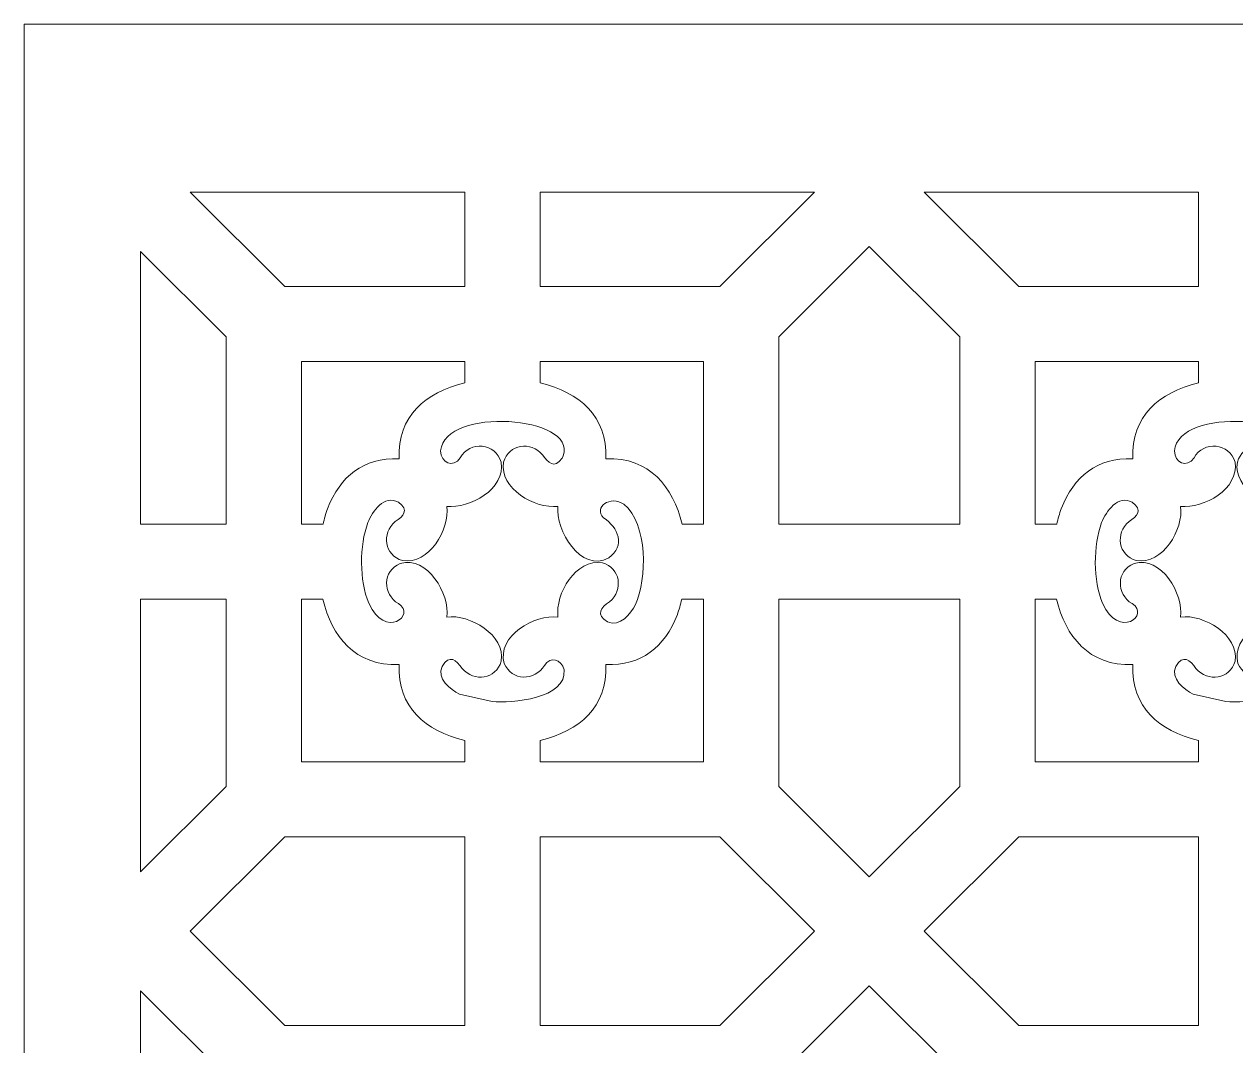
# Model space of a CAD drawing. Header units: centimetres. Extents: x 10.4 to 27.5, y -2.2 to 9.5.
# Drawn here: x 10.447 to 13.422, y 6.99 to 9.5 of the extents above; entities that cross this region are included whole.
import ezdxf

# ---------------------------------------------------------------- set-up
doc = ezdxf.new("R2010")
doc.units = ezdxf.units.CM
doc.header["$MEASUREMENT"] = 0
doc.layers.add('layer 1', color=7, linetype='Continuous')

msp = doc.modelspace()

# ---------------------------------------------------------------- linework, layer by layer
at = {"layer": 'layer 1', "color": 7, "lineweight": 9}
for points, knots in [([(10.44674, 9.5), (10.44674, 9.5), (16.39673, 9.5), (16.39673, 9.5), (16.39673, 9.5), (16.39673, 9.5), (16.39673, -2.11668), (16.39673, -2.11668), (16.39673, -2.11668), (16.39673, -2.11668), (10.44674, -2.11668), (10.44674, -2.11668), (10.44674, -2.11668), (10.44674, -2.11668), (10.44674, 9.5), (10.44674, 9.5)], [0, 0, 0, 0, 0.2, 0.2, 0.2, 0.2, 0.4, 0.4, 0.4, 0.4, 0.6, 0.6, 0.6, 0.6, 1, 1, 1, 1]), ([(11.52848, 9.08756), (11.52848, 9.08756), (11.52848, 9.08756), (11.52848, 9.08756), (11.52848, 9.08756), (11.52848, 9.08756), (10.85442, 9.08756), (10.85442, 9.08756), (10.85442, 9.08756), (10.85442, 9.08756), (11.08699, 8.85572), (11.08699, 8.85572), (11.08699, 8.85572), (11.08699, 8.85572), (11.52848, 8.85572), (11.52848, 8.85572), (11.52848, 8.85572), (11.52848, 8.85572), (11.52848, 9.08756), (11.52848, 9.08756)], [0, 0, 0, 0, 0.1666667, 0.1666667, 0.1666667, 0.1666667, 0.3333333, 0.3333333, 0.3333333, 0.3333333, 0.5, 0.5, 0.5, 0.5, 0.6666667, 0.6666667, 0.6666667, 0.6666667, 1, 1, 1, 1]), ([(12.3876, 9.08756), (12.3876, 9.08756), (12.3876, 9.08756), (12.3876, 9.08756), (12.3876, 9.08756), (12.3876, 9.08756), (11.7135, 9.08756), (11.7135, 9.08756), (11.7135, 9.08756), (11.7135, 9.08756), (11.7135, 8.85572), (11.7135, 8.85572), (11.7135, 8.85572), (11.7135, 8.85572), (12.15502, 8.85572), (12.15502, 8.85572), (12.15502, 8.85572), (12.15502, 8.85572), (12.3876, 9.08756), (12.3876, 9.08756)], [0, 0, 0, 0, 0.1666667, 0.1666667, 0.1666667, 0.1666667, 0.3333333, 0.3333333, 0.3333333, 0.3333333, 0.5, 0.5, 0.5, 0.5, 0.6666667, 0.6666667, 0.6666667, 0.6666667, 1, 1, 1, 1]), ([(13.33027, 9.08756), (13.33027, 9.08756), (13.33027, 9.08756), (13.33027, 9.08756), (13.33027, 9.08756), (13.33027, 9.08756), (12.6562, 9.08756), (12.6562, 9.08756), (12.6562, 9.08756), (12.6562, 9.08756), (12.88878, 8.85572), (12.88878, 8.85572), (12.88878, 8.85572), (12.88878, 8.85572), (13.33027, 8.85572), (13.33027, 8.85572), (13.33027, 8.85572), (13.33027, 8.85572), (13.33027, 9.08756), (13.33027, 9.08756)], [0, 0, 0, 0, 0.1666667, 0.1666667, 0.1666667, 0.1666667, 0.3333333, 0.3333333, 0.3333333, 0.3333333, 0.5, 0.5, 0.5, 0.5, 0.6666667, 0.6666667, 0.6666667, 0.6666667, 1, 1, 1, 1]), ([(10.73234, 8.27164), (10.73234, 8.27164), (10.73234, 8.27164), (10.73234, 8.27164), (10.73234, 8.27164), (10.73234, 8.27164), (10.9426, 8.27164), (10.9426, 8.27164), (10.9426, 8.27164), (10.9426, 8.27164), (10.9426, 8.73189), (10.9426, 8.73189), (10.9426, 8.73189), (10.9426, 8.73189), (10.73234, 8.9415), (10.73234, 8.9415), (10.73234, 8.9415), (10.73234, 8.9415), (10.73234, 8.27164), (10.73234, 8.27164)], [0, 0, 0, 0, 0.1666667, 0.1666667, 0.1666667, 0.1666667, 0.3333333, 0.3333333, 0.3333333, 0.3333333, 0.5, 0.5, 0.5, 0.5, 0.6666667, 0.6666667, 0.6666667, 0.6666667, 1, 1, 1, 1]), ([(12.74438, 8.27164), (12.74438, 8.27164), (12.74438, 8.27164), (12.74438, 8.27164), (12.74438, 8.27164), (12.74438, 8.27164), (12.29941, 8.27164), (12.29941, 8.27164), (12.29941, 8.27164), (12.29941, 8.27164), (12.29941, 8.73189), (12.29941, 8.73189), (12.29941, 8.73189), (12.29941, 8.73189), (12.52188, 8.95368), (12.52188, 8.95368), (12.52188, 8.95368), (12.52188, 8.95368), (12.74438, 8.73189), (12.74438, 8.73189), (12.74438, 8.73189), (12.74438, 8.73189), (12.74438, 8.27164), (12.74438, 8.27164)], [0, 0, 0, 0, 0.1428571, 0.1428571, 0.1428571, 0.1428571, 0.2857143, 0.2857143, 0.2857143, 0.2857143, 0.4285714, 0.4285714, 0.4285714, 0.4285714, 0.5714286, 0.5714286, 0.5714286, 0.5714286, 0.7142857, 0.7142857, 0.7142857, 0.7142857, 1, 1, 1, 1]), ([(11.18052, 8.27164), (11.18052, 8.27164), (11.18052, 8.27164), (11.18052, 8.27164), (11.18052, 8.27164), (11.18052, 8.27164), (11.12761, 8.27164), (11.12761, 8.27164), (11.12761, 8.27164), (11.12761, 8.27164), (11.12761, 8.67127), (11.12761, 8.67127), (11.12761, 8.67127), (11.12761, 8.67127), (11.52848, 8.67127), (11.52848, 8.67127), (11.52848, 8.67127), (11.52848, 8.67127), (11.52848, 8.61886), (11.52848, 8.61886), (11.52848, 8.61886), (11.4314, 8.59524), (11.3634, 8.53675), (11.36711, 8.43247), (11.36711, 8.43247), (11.27902, 8.43562), (11.22296, 8.38936), (11.19132, 8.30921), (11.19132, 8.30921), (11.18714, 8.29737), (11.18354, 8.28478), (11.18052, 8.27164)], [0, 0, 0, 0, 0.1111111, 0.1111111, 0.1111111, 0.1111111, 0.2222222, 0.2222222, 0.2222222, 0.2222222, 0.3333333, 0.3333333, 0.3333333, 0.3333333, 0.4444444, 0.4444444, 0.4444444, 0.4444444, 0.5555556, 0.5555556, 0.5555556, 0.5555556, 0.6666667, 0.6666667, 0.6666667, 0.6666667, 0.7777778, 0.7777778, 0.7777778, 0.7777778, 1, 1, 1, 1]), ([(12.11439, 8.27164), (12.11439, 8.27164), (12.11439, 8.27164), (12.11439, 8.27164), (12.11439, 8.27164), (12.11439, 8.27164), (12.06195, 8.27164), (12.06195, 8.27164), (12.06195, 8.27164), (12.04049, 8.36247), (11.98289, 8.43634), (11.87482, 8.43247), (11.87482, 8.43247), (11.87857, 8.53649), (11.81072, 8.59574), (11.7135, 8.61874), (11.7135, 8.61874), (11.7135, 8.61874), (11.7135, 8.67127), (11.7135, 8.67127), (11.7135, 8.67127), (11.7135, 8.67127), (12.11439, 8.67127), (12.11439, 8.67127), (12.11439, 8.67127), (12.11439, 8.67127), (12.11439, 8.27164), (12.11439, 8.27164)], [0, 0, 0, 0, 0.125, 0.125, 0.125, 0.125, 0.25, 0.25, 0.25, 0.25, 0.375, 0.375, 0.375, 0.375, 0.5, 0.5, 0.5, 0.5, 0.625, 0.625, 0.625, 0.625, 0.75, 0.75, 0.75, 0.75, 1, 1, 1, 1]), ([(12.98233, 8.27164), (12.98233, 8.27164), (12.98233, 8.27164), (12.98233, 8.27164), (12.98233, 8.27164), (12.98233, 8.27164), (12.9294, 8.27164), (12.9294, 8.27164), (12.9294, 8.27164), (12.9294, 8.27164), (12.9294, 8.67127), (12.9294, 8.67127), (12.9294, 8.67127), (12.9294, 8.67127), (13.33027, 8.67127), (13.33027, 8.67127), (13.33027, 8.67127), (13.33027, 8.67127), (13.33027, 8.61886), (13.33027, 8.61886), (13.33027, 8.61886), (13.23319, 8.59524), (13.16518, 8.53675), (13.1689, 8.43247), (13.1689, 8.43247), (13.0808, 8.43562), (13.02476, 8.38936), (12.99313, 8.30921), (12.99313, 8.30921), (12.98895, 8.29737), (12.98533, 8.28478), (12.98233, 8.27164)], [0, 0, 0, 0, 0.1111111, 0.1111111, 0.1111111, 0.1111111, 0.2222222, 0.2222222, 0.2222222, 0.2222222, 0.3333333, 0.3333333, 0.3333333, 0.3333333, 0.4444444, 0.4444444, 0.4444444, 0.4444444, 0.5555556, 0.5555556, 0.5555556, 0.5555556, 0.6666667, 0.6666667, 0.6666667, 0.6666667, 0.7777778, 0.7777778, 0.7777778, 0.7777778, 1, 1, 1, 1]), ([(11.29047, 8.27529), (11.29047, 8.27529), (11.29047, 8.27529), (11.29047, 8.27529), (11.29047, 8.27529), (11.27004, 8.21978), (11.26896, 8.13195), (11.29298, 8.07742), (11.29298, 8.07742), (11.33269, 7.9873), (11.41101, 8.04854), (11.36538, 8.07626), (11.36538, 8.07626), (11.32629, 8.09998), (11.32592, 8.15693), (11.37013, 8.17499), (11.37013, 8.17499), (11.43763, 8.1941), (11.4917, 8.09982), (11.48459, 8.04346), (11.48459, 8.04346), (11.54026, 8.05048), (11.62915, 7.99972), (11.61809, 7.93483), (11.61809, 7.93483), (11.60548, 7.89062), (11.55132, 7.88258), (11.52216, 7.91707), (11.52216, 7.91707), (11.50812, 7.93771), (11.49044, 7.95232), (11.47279, 7.92223), (11.47279, 7.92223), (11.45879, 7.89197), (11.49237, 7.86528), (11.51571, 7.85381), (11.51571, 7.85381), (11.51571, 7.85381), (11.59561, 7.83559), (11.59561, 7.83559), (11.59561, 7.83559), (11.64252, 7.8307), (11.78081, 7.84338), (11.77221, 7.91338), (11.77221, 7.91338), (11.76611, 7.93957), (11.73889, 7.94828), (11.72446, 7.92462), (11.72446, 7.92462), (11.70061, 7.88546), (11.64339, 7.88555), (11.62543, 7.92939), (11.62543, 7.92939), (11.60625, 7.99652), (11.70091, 8.05077), (11.75735, 8.04346), (11.75735, 8.04346), (11.75029, 8.10023), (11.80129, 8.18756), (11.86632, 8.17655), (11.86632, 8.17655), (11.91068, 8.16398), (11.91874, 8.10998), (11.88413, 8.08093), (11.88413, 8.08093), (11.86344, 8.06692), (11.84881, 8.04931), (11.87896, 8.0317), (11.87896, 8.0317), (11.90901, 8.01792), (11.93688, 8.05155), (11.94761, 8.07449), (11.94761, 8.07449), (11.97632, 8.136), (11.97827, 8.27263), (11.91925, 8.32073), (11.91925, 8.32073), (11.88593, 8.34335), (11.84358, 8.3126), (11.86941, 8.28745), (11.86941, 8.28745), (11.90543, 8.26299), (11.92415, 8.21843), (11.88186, 8.18865), (11.88186, 8.18865), (11.81318, 8.15109), (11.75025, 8.25766), (11.75735, 8.31538), (11.75735, 8.31538), (11.7004, 8.30842), (11.61282, 8.3591), (11.62385, 8.42401), (11.62385, 8.42401), (11.63648, 8.46823), (11.69064, 8.47628), (11.71977, 8.44176), (11.71977, 8.44176), (11.73312, 8.42215), (11.74804, 8.40696), (11.76757, 8.43392), (11.76757, 8.43392), (11.76757, 8.43392), (11.77047, 8.43944), (11.77047, 8.43944), (11.77047, 8.43944), (11.80464, 8.53855), (11.47934, 8.56059), (11.46928, 8.45202), (11.46928, 8.45202), (11.46975, 8.42152), (11.50001, 8.40863), (11.51747, 8.43423), (11.51747, 8.43423), (11.54072, 8.47743), (11.60471, 8.47093), (11.61809, 8.42401), (11.61809, 8.42401), (11.62917, 8.35896), (11.54061, 8.30849), (11.48459, 8.31538), (11.48459, 8.31538), (11.49183, 8.25867), (11.44056, 8.17132), (11.37562, 8.18231), (11.37562, 8.18231), (11.33126, 8.19489), (11.32317, 8.24888), (11.35782, 8.27792), (11.35782, 8.27792), (11.37747, 8.29123), (11.39273, 8.30609), (11.36567, 8.32557), (11.36567, 8.32557), (11.33074, 8.34375), (11.30192, 8.3041), (11.29047, 8.27529)], [0, 0, 0, 0, 0.0285714, 0.0285714, 0.0285714, 0.0285714, 0.0571429, 0.0571429, 0.0571429, 0.0571429, 0.0857143, 0.0857143, 0.0857143, 0.0857143, 0.1142857, 0.1142857, 0.1142857, 0.1142857, 0.1428571, 0.1428571, 0.1428571, 0.1428571, 0.1714286, 0.1714286, 0.1714286, 0.1714286, 0.2, 0.2, 0.2, 0.2, 0.2285714, 0.2285714, 0.2285714, 0.2285714, 0.2571429, 0.2571429, 0.2571429, 0.2571429, 0.2857143, 0.2857143, 0.2857143, 0.2857143, 0.3142857, 0.3142857, 0.3142857, 0.3142857, 0.3428571, 0.3428571, 0.3428571, 0.3428571, 0.3714286, 0.3714286, 0.3714286, 0.3714286, 0.4, 0.4, 0.4, 0.4, 0.4285714, 0.4285714, 0.4285714, 0.4285714, 0.4571429, 0.4571429, 0.4571429, 0.4571429, 0.4857143, 0.4857143, 0.4857143, 0.4857143, 0.5142857, 0.5142857, 0.5142857, 0.5142857, 0.5428571, 0.5428571, 0.5428571, 0.5428571, 0.5714286, 0.5714286, 0.5714286, 0.5714286, 0.6, 0.6, 0.6, 0.6, 0.6285714, 0.6285714, 0.6285714, 0.6285714, 0.6571429, 0.6571429, 0.6571429, 0.6571429, 0.6857143, 0.6857143, 0.6857143, 0.6857143, 0.7142857, 0.7142857, 0.7142857, 0.7142857, 0.7428571, 0.7428571, 0.7428571, 0.7428571, 0.7714286, 0.7714286, 0.7714286, 0.7714286, 0.8, 0.8, 0.8, 0.8, 0.8285714, 0.8285714, 0.8285714, 0.8285714, 0.8571429, 0.8571429, 0.8571429, 0.8571429, 0.8857143, 0.8857143, 0.8857143, 0.8857143, 0.9142857, 0.9142857, 0.9142857, 0.9142857, 0.9428571, 0.9428571, 0.9428571, 0.9428571, 1, 1, 1, 1]), ([(13.09226, 8.27529), (13.09226, 8.27529), (13.09226, 8.27529), (13.09226, 8.27529), (13.09226, 8.27529), (13.07182, 8.21978), (13.07075, 8.13195), (13.09476, 8.07742), (13.09476, 8.07742), (13.13448, 7.9873), (13.2128, 8.04854), (13.16716, 8.07626), (13.16716, 8.07626), (13.12807, 8.09998), (13.1277, 8.15693), (13.17192, 8.17499), (13.17192, 8.17499), (13.23941, 8.1941), (13.29348, 8.09982), (13.28637, 8.04346), (13.28637, 8.04346), (13.34207, 8.05048), (13.43093, 7.99972), (13.41987, 7.93483), (13.41987, 7.93483), (13.40726, 7.89062), (13.35312, 7.88258), (13.32395, 7.91707), (13.32395, 7.91707), (13.3099, 7.93771), (13.29223, 7.95232), (13.27458, 7.92223), (13.27458, 7.92223), (13.26059, 7.89197), (13.29415, 7.86528), (13.31749, 7.85381), (13.31749, 7.85381), (13.31749, 7.85381), (13.3974, 7.83559), (13.3974, 7.83559), (13.3974, 7.83559), (13.44431, 7.8307), (13.58259, 7.84338), (13.574, 7.91338), (13.574, 7.91338), (13.56789, 7.93957), (13.54067, 7.94828), (13.52625, 7.92462), (13.52625, 7.92462), (13.5024, 7.88546), (13.44519, 7.88555), (13.42721, 7.92939), (13.42721, 7.92939), (13.40803, 7.99652), (13.5027, 8.05077), (13.55913, 8.04346), (13.55913, 8.04346), (13.55207, 8.10023), (13.60307, 8.18756), (13.66811, 8.17655), (13.66811, 8.17655), (13.71247, 8.16398), (13.72053, 8.10998), (13.68592, 8.08093), (13.68592, 8.08093), (13.66523, 8.06692), (13.6506, 8.04931), (13.68074, 8.0317), (13.68074, 8.0317), (13.7108, 8.01792), (13.73867, 8.05155), (13.7494, 8.07449), (13.7494, 8.07449), (13.77811, 8.136), (13.78006, 8.27263), (13.72104, 8.32073), (13.72104, 8.32073), (13.68774, 8.34335), (13.64539, 8.3126), (13.6712, 8.28745), (13.6712, 8.28745), (13.70722, 8.26299), (13.72594, 8.21843), (13.68367, 8.18865), (13.68367, 8.18865), (13.61497, 8.15109), (13.55205, 8.25766), (13.55913, 8.31538), (13.55913, 8.31538), (13.50219, 8.30842), (13.4146, 8.3591), (13.42566, 8.42401), (13.42566, 8.42401), (13.43827, 8.46823), (13.49243, 8.47628), (13.52156, 8.44176), (13.52156, 8.44176), (13.53491, 8.42215), (13.54982, 8.40696), (13.56935, 8.43392), (13.56935, 8.43392), (13.56935, 8.43392), (13.57226, 8.43944), (13.57226, 8.43944), (13.57226, 8.43944), (13.60642, 8.53855), (13.28112, 8.56059), (13.27109, 8.45202), (13.27109, 8.45202), (13.27154, 8.42152), (13.30179, 8.40863), (13.31926, 8.43423), (13.31926, 8.43423), (13.34251, 8.47743), (13.4065, 8.47093), (13.41987, 8.42401), (13.41987, 8.42401), (13.43098, 8.35896), (13.3424, 8.30849), (13.28637, 8.31538), (13.28637, 8.31538), (13.29362, 8.25867), (13.24234, 8.17132), (13.1774, 8.18231), (13.1774, 8.18231), (13.13304, 8.19489), (13.12496, 8.24888), (13.15961, 8.27792), (13.15961, 8.27792), (13.17926, 8.29123), (13.19452, 8.30609), (13.16746, 8.32557), (13.16746, 8.32557), (13.13253, 8.34375), (13.1037, 8.3041), (13.09226, 8.27529)], [0, 0, 0, 0, 0.0285714, 0.0285714, 0.0285714, 0.0285714, 0.0571429, 0.0571429, 0.0571429, 0.0571429, 0.0857143, 0.0857143, 0.0857143, 0.0857143, 0.1142857, 0.1142857, 0.1142857, 0.1142857, 0.1428571, 0.1428571, 0.1428571, 0.1428571, 0.1714286, 0.1714286, 0.1714286, 0.1714286, 0.2, 0.2, 0.2, 0.2, 0.2285714, 0.2285714, 0.2285714, 0.2285714, 0.2571429, 0.2571429, 0.2571429, 0.2571429, 0.2857143, 0.2857143, 0.2857143, 0.2857143, 0.3142857, 0.3142857, 0.3142857, 0.3142857, 0.3428571, 0.3428571, 0.3428571, 0.3428571, 0.3714286, 0.3714286, 0.3714286, 0.3714286, 0.4, 0.4, 0.4, 0.4, 0.4285714, 0.4285714, 0.4285714, 0.4285714, 0.4571429, 0.4571429, 0.4571429, 0.4571429, 0.4857143, 0.4857143, 0.4857143, 0.4857143, 0.5142857, 0.5142857, 0.5142857, 0.5142857, 0.5428571, 0.5428571, 0.5428571, 0.5428571, 0.5714286, 0.5714286, 0.5714286, 0.5714286, 0.6, 0.6, 0.6, 0.6, 0.6285714, 0.6285714, 0.6285714, 0.6285714, 0.6571429, 0.6571429, 0.6571429, 0.6571429, 0.6857143, 0.6857143, 0.6857143, 0.6857143, 0.7142857, 0.7142857, 0.7142857, 0.7142857, 0.7428571, 0.7428571, 0.7428571, 0.7428571, 0.7714286, 0.7714286, 0.7714286, 0.7714286, 0.8, 0.8, 0.8, 0.8, 0.8285714, 0.8285714, 0.8285714, 0.8285714, 0.8571429, 0.8571429, 0.8571429, 0.8571429, 0.8857143, 0.8857143, 0.8857143, 0.8857143, 0.9142857, 0.9142857, 0.9142857, 0.9142857, 0.9428571, 0.9428571, 0.9428571, 0.9428571, 1, 1, 1, 1]), ([(10.73234, 7.41735), (10.73234, 7.41735), (10.73234, 7.41735), (10.73234, 7.41735), (10.73234, 7.41735), (10.73234, 7.41735), (10.9426, 7.62695), (10.9426, 7.62695), (10.9426, 7.62695), (10.9426, 7.62695), (10.9426, 8.0872), (10.9426, 8.0872), (10.9426, 8.0872), (10.9426, 8.0872), (10.73234, 8.0872), (10.73234, 8.0872), (10.73234, 8.0872), (10.73234, 8.0872), (10.73234, 7.41735), (10.73234, 7.41735)], [0, 0, 0, 0, 0.1666667, 0.1666667, 0.1666667, 0.1666667, 0.3333333, 0.3333333, 0.3333333, 0.3333333, 0.5, 0.5, 0.5, 0.5, 0.6666667, 0.6666667, 0.6666667, 0.6666667, 1, 1, 1, 1]), ([(11.12761, 8.0872), (11.12761, 8.0872), (11.12761, 8.0872), (11.12761, 8.0872), (11.12761, 8.0872), (11.12761, 8.0872), (11.18006, 8.0872), (11.18006, 8.0872), (11.18006, 8.0872), (11.20152, 7.99645), (11.259, 7.92252), (11.36711, 7.92637), (11.36711, 7.92637), (11.3634, 7.8223), (11.43124, 7.76311), (11.52848, 7.74009), (11.52848, 7.74009), (11.52848, 7.74009), (11.52848, 7.68758), (11.52848, 7.68758), (11.52848, 7.68758), (11.52848, 7.68758), (11.12761, 7.68758), (11.12761, 7.68758), (11.12761, 7.68758), (11.12761, 7.68758), (11.12761, 8.0872), (11.12761, 8.0872)], [0, 0, 0, 0, 0.125, 0.125, 0.125, 0.125, 0.25, 0.25, 0.25, 0.25, 0.375, 0.375, 0.375, 0.375, 0.5, 0.5, 0.5, 0.5, 0.625, 0.625, 0.625, 0.625, 0.75, 0.75, 0.75, 0.75, 1, 1, 1, 1]), ([(12.06142, 8.0872), (12.06142, 8.0872), (12.06142, 8.0872), (12.06142, 8.0872), (12.06142, 8.0872), (12.06142, 8.0872), (12.11439, 8.0872), (12.11439, 8.0872), (12.11439, 8.0872), (12.11439, 8.0872), (12.11439, 7.68758), (12.11439, 7.68758), (12.11439, 7.68758), (12.11439, 7.68758), (11.7135, 7.68758), (11.7135, 7.68758), (11.7135, 7.68758), (11.7135, 7.68758), (11.7135, 7.74), (11.7135, 7.74), (11.7135, 7.74), (11.81068, 7.76365), (11.87859, 7.82202), (11.87482, 7.92637), (11.87482, 7.92637), (11.96278, 7.92325), (12.01882, 7.96933), (12.0505, 8.04931), (12.0505, 8.04931), (12.05473, 8.06125), (12.05837, 8.07397), (12.06142, 8.0872)], [0, 0, 0, 0, 0.1111111, 0.1111111, 0.1111111, 0.1111111, 0.2222222, 0.2222222, 0.2222222, 0.2222222, 0.3333333, 0.3333333, 0.3333333, 0.3333333, 0.4444444, 0.4444444, 0.4444444, 0.4444444, 0.5555556, 0.5555556, 0.5555556, 0.5555556, 0.6666667, 0.6666667, 0.6666667, 0.6666667, 0.7777778, 0.7777778, 0.7777778, 0.7777778, 1, 1, 1, 1]), ([(12.29941, 8.0872), (12.29941, 8.0872), (12.29941, 8.0872), (12.29941, 8.0872), (12.29941, 8.0872), (12.29941, 8.0872), (12.74438, 8.0872), (12.74438, 8.0872), (12.74438, 8.0872), (12.74438, 8.0872), (12.74438, 7.62695), (12.74438, 7.62695), (12.74438, 7.62695), (12.74438, 7.62695), (12.52188, 7.40516), (12.52188, 7.40516), (12.52188, 7.40516), (12.52188, 7.40516), (12.29941, 7.62695), (12.29941, 7.62695), (12.29941, 7.62695), (12.29941, 7.62695), (12.29941, 8.0872), (12.29941, 8.0872)], [0, 0, 0, 0, 0.1428571, 0.1428571, 0.1428571, 0.1428571, 0.2857143, 0.2857143, 0.2857143, 0.2857143, 0.4285714, 0.4285714, 0.4285714, 0.4285714, 0.5714286, 0.5714286, 0.5714286, 0.5714286, 0.7142857, 0.7142857, 0.7142857, 0.7142857, 1, 1, 1, 1]), ([(12.9294, 8.0872), (12.9294, 8.0872), (12.9294, 8.0872), (12.9294, 8.0872), (12.9294, 8.0872), (12.9294, 8.0872), (12.98186, 8.0872), (12.98186, 8.0872), (12.98186, 8.0872), (13.0033, 7.99645), (13.06079, 7.92252), (13.1689, 7.92637), (13.1689, 7.92637), (13.16518, 7.8223), (13.23302, 7.76311), (13.33027, 7.74009), (13.33027, 7.74009), (13.33027, 7.74009), (13.33027, 7.68758), (13.33027, 7.68758), (13.33027, 7.68758), (13.33027, 7.68758), (12.9294, 7.68758), (12.9294, 7.68758), (12.9294, 7.68758), (12.9294, 7.68758), (12.9294, 8.0872), (12.9294, 8.0872)], [0, 0, 0, 0, 0.125, 0.125, 0.125, 0.125, 0.25, 0.25, 0.25, 0.25, 0.375, 0.375, 0.375, 0.375, 0.5, 0.5, 0.5, 0.5, 0.625, 0.625, 0.625, 0.625, 0.75, 0.75, 0.75, 0.75, 1, 1, 1, 1]), ([(11.52848, 7.03942), (11.52848, 7.03942), (11.52848, 7.03942), (11.52848, 7.03942), (11.52848, 7.03942), (11.52848, 7.03942), (11.52848, 7.50312), (11.52848, 7.50312), (11.52848, 7.50312), (11.52848, 7.50312), (11.08699, 7.50312), (11.08699, 7.50312), (11.08699, 7.50312), (11.08699, 7.50312), (10.85442, 7.27127), (10.85442, 7.27127), (10.85442, 7.27127), (10.85442, 7.27127), (11.08699, 7.03942), (11.08699, 7.03942), (11.08699, 7.03942), (11.08699, 7.03942), (11.52848, 7.03942), (11.52848, 7.03942)], [0, 0, 0, 0, 0.1428571, 0.1428571, 0.1428571, 0.1428571, 0.2857143, 0.2857143, 0.2857143, 0.2857143, 0.4285714, 0.4285714, 0.4285714, 0.4285714, 0.5714286, 0.5714286, 0.5714286, 0.5714286, 0.7142857, 0.7142857, 0.7142857, 0.7142857, 1, 1, 1, 1]), ([(11.7135, 7.50312), (11.7135, 7.50312), (11.7135, 7.50312), (11.7135, 7.50312), (11.7135, 7.50312), (11.7135, 7.50312), (11.7135, 7.03942), (11.7135, 7.03942), (11.7135, 7.03942), (11.7135, 7.03942), (12.15502, 7.03942), (12.15502, 7.03942), (12.15502, 7.03942), (12.15502, 7.03942), (12.3876, 7.27127), (12.3876, 7.27127), (12.3876, 7.27127), (12.3876, 7.27127), (12.15502, 7.50312), (12.15502, 7.50312), (12.15502, 7.50312), (12.15502, 7.50312), (11.7135, 7.50312), (11.7135, 7.50312)], [0, 0, 0, 0, 0.1428571, 0.1428571, 0.1428571, 0.1428571, 0.2857143, 0.2857143, 0.2857143, 0.2857143, 0.4285714, 0.4285714, 0.4285714, 0.4285714, 0.5714286, 0.5714286, 0.5714286, 0.5714286, 0.7142857, 0.7142857, 0.7142857, 0.7142857, 1, 1, 1, 1]), ([(13.33027, 7.03942), (13.33027, 7.03942), (13.33027, 7.03942), (13.33027, 7.03942), (13.33027, 7.03942), (13.33027, 7.03942), (13.33027, 7.50312), (13.33027, 7.50312), (13.33027, 7.50312), (13.33027, 7.50312), (12.88878, 7.50312), (12.88878, 7.50312), (12.88878, 7.50312), (12.88878, 7.50312), (12.6562, 7.27127), (12.6562, 7.27127), (12.6562, 7.27127), (12.6562, 7.27127), (12.88878, 7.03942), (12.88878, 7.03942), (12.88878, 7.03942), (12.88878, 7.03942), (13.33027, 7.03942), (13.33027, 7.03942)], [0, 0, 0, 0, 0.1428571, 0.1428571, 0.1428571, 0.1428571, 0.2857143, 0.2857143, 0.2857143, 0.2857143, 0.4285714, 0.4285714, 0.4285714, 0.4285714, 0.5714286, 0.5714286, 0.5714286, 0.5714286, 0.7142857, 0.7142857, 0.7142857, 0.7142857, 1, 1, 1, 1]), ([(10.73234, 6.45535), (10.73234, 6.45535), (10.73234, 6.45535), (10.73234, 6.45535), (10.73234, 6.45535), (10.73234, 6.45535), (10.9426, 6.45535), (10.9426, 6.45535), (10.9426, 6.45535), (10.9426, 6.45535), (10.9426, 6.91559), (10.9426, 6.91559), (10.9426, 6.91559), (10.9426, 6.91559), (10.73234, 7.1252), (10.73234, 7.1252), (10.73234, 7.1252), (10.73234, 7.1252), (10.73234, 6.45535), (10.73234, 6.45535)], [0, 0, 0, 0, 0.1666667, 0.1666667, 0.1666667, 0.1666667, 0.3333333, 0.3333333, 0.3333333, 0.3333333, 0.5, 0.5, 0.5, 0.5, 0.6666667, 0.6666667, 0.6666667, 0.6666667, 1, 1, 1, 1]), ([(12.74438, 6.45535), (12.74438, 6.45535), (12.74438, 6.45535), (12.74438, 6.45535), (12.74438, 6.45535), (12.74438, 6.45535), (12.29941, 6.45535), (12.29941, 6.45535), (12.29941, 6.45535), (12.29941, 6.45535), (12.29941, 6.91559), (12.29941, 6.91559), (12.29941, 6.91559), (12.29941, 6.91559), (12.52188, 7.13739), (12.52188, 7.13739), (12.52188, 7.13739), (12.52188, 7.13739), (12.74438, 6.91559), (12.74438, 6.91559), (12.74438, 6.91559), (12.74438, 6.91559), (12.74438, 6.45535), (12.74438, 6.45535)], [0, 0, 0, 0, 0.1428571, 0.1428571, 0.1428571, 0.1428571, 0.2857143, 0.2857143, 0.2857143, 0.2857143, 0.4285714, 0.4285714, 0.4285714, 0.4285714, 0.5714286, 0.5714286, 0.5714286, 0.5714286, 0.7142857, 0.7142857, 0.7142857, 0.7142857, 1, 1, 1, 1])]:
    msp.add_open_spline(points, degree=3, knots=knots, dxfattribs=at)

doc.saveas('drawing.dxf')
